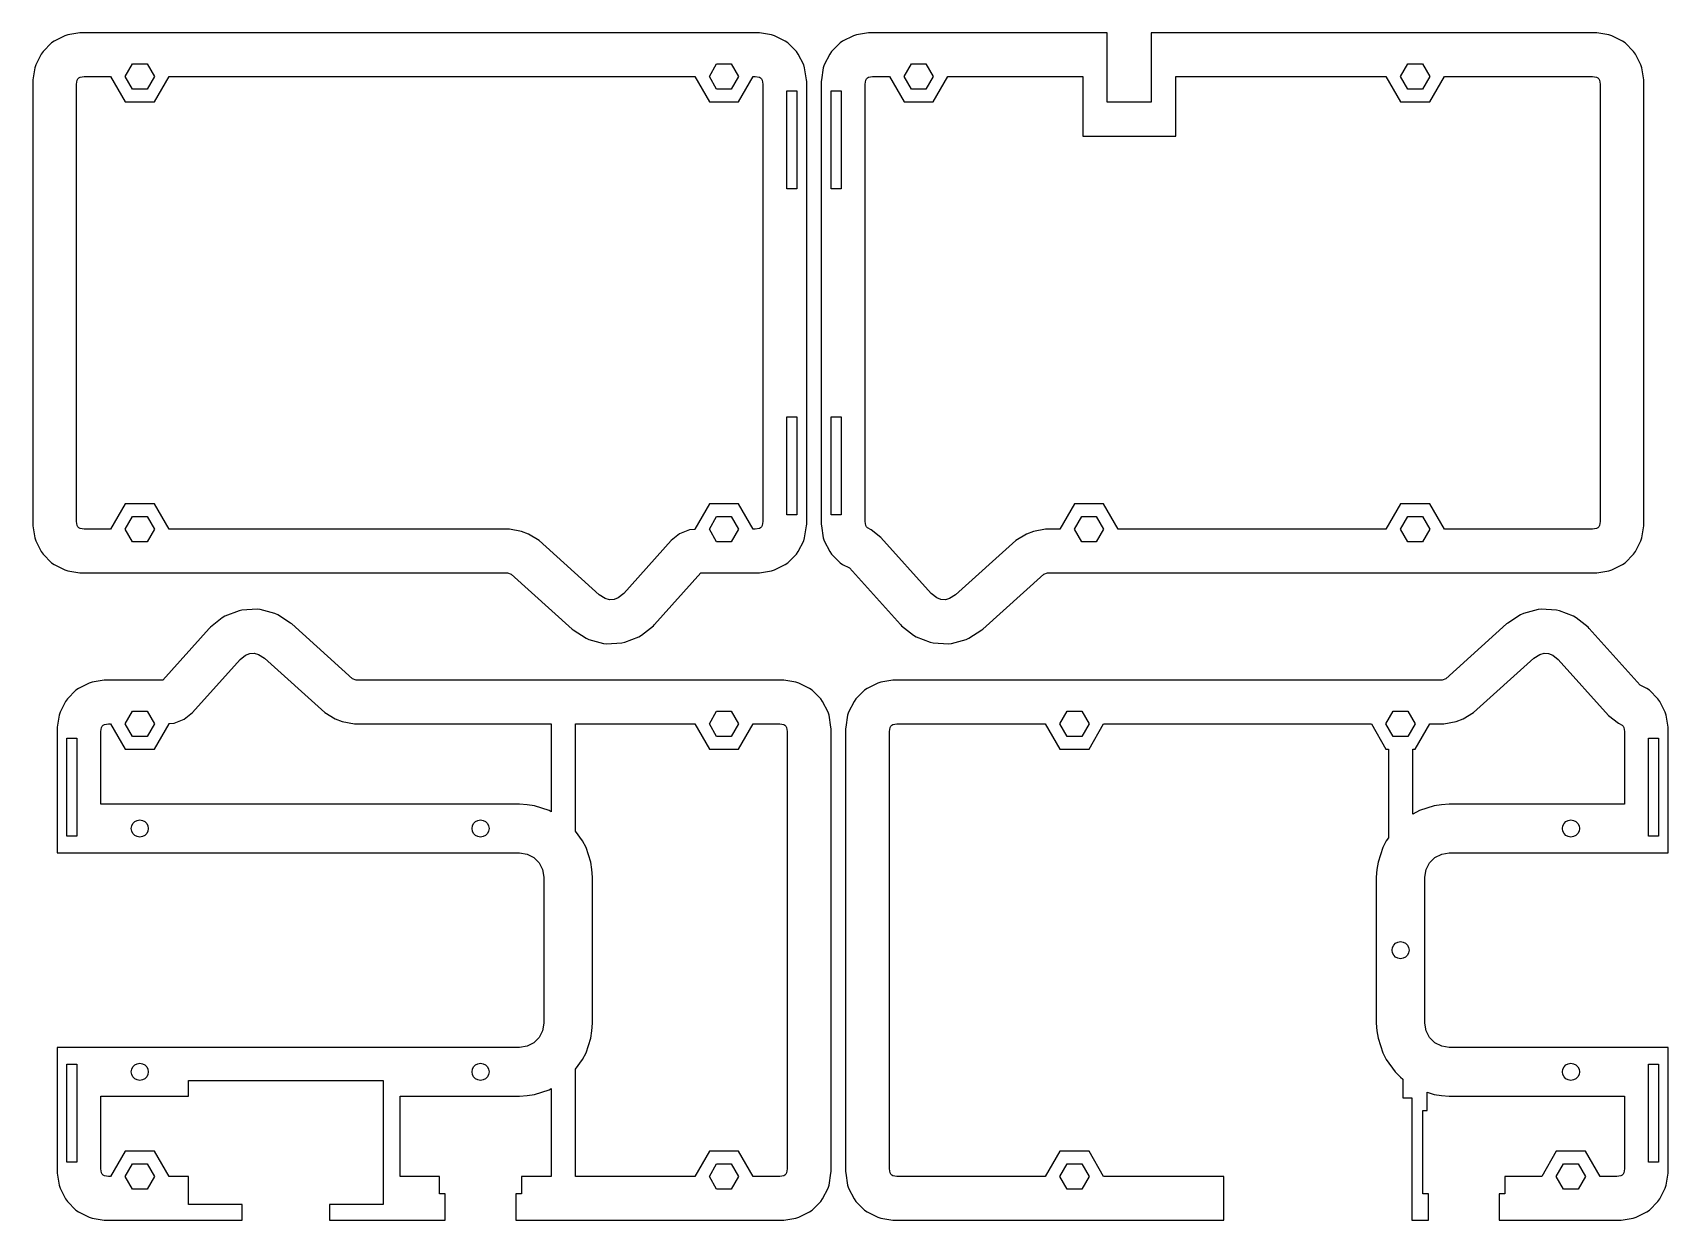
# Model space of a CAD drawing. Header units: metres. Extents: x -162 to 174, y -182 to 62.
import ezdxf

# ---------------------------------------------------------------- set-up
doc = ezdxf.new("R2010")
doc.units = ezdxf.units.M

msp = doc.modelspace()

# ---------------------------------------------------------------- linework, layer by layer
for p, q in [((-155.38, 61.3905), (-157.61, 60.2542)), ((-154.785, 61.5838), (-155.38, 61.3905)), ((-152.313, 61.9754), (-154.785, 61.5838)), ((-152, 62), (-152.313, 61.9754)), ((-13, 62), (-152, 62)), ((-12.6871, 61.9754), (-13, 62)), ((-10.215, 61.5838), (-12.6871, 61.9754)), ((-9.61987, 61.3905), (-10.215, 61.5838)), ((-7.38972, 60.2542), (-9.61987, 61.3905)), ((6.61987, 61.3905), (4.38972, 60.2542)), ((7.215, 61.5838), (6.61987, 61.3905)), ((9.68713, 61.9754), (7.215, 61.5838)), ((10, 62), (9.68713, 61.9754)), ((58.7, 62), (10, 62)), ((58.7, 47.75), (58.7, 62)), ((159, 62), (67.8, 62)), ((67.8, 62), (67.8, 47.75)), ((159.313, 61.9754), (159, 62)), ((161.785, 61.5838), (159.313, 61.9754)), ((162.38, 61.3905), (161.785, 61.5838)), ((164.61, 60.2542), (162.38, 61.3905)), ((-160.254, 57.6103), (-161.39, 55.3801)), ((-159.886, 58.1165), (-160.254, 57.6103)), ((-158.117, 59.8864), (-159.886, 58.1165)), ((-157.61, 60.2542), (-158.117, 59.8864)), ((-6.8835, 59.8864), (-7.38972, 60.2542)), ((-5.11365, 58.1165), (-6.8835, 59.8864)), ((-4.74585, 57.6103), (-5.11365, 58.1165)), ((-3.60953, 55.3801), (-4.74585, 57.6103)), ((1.74585, 57.6103), (0.60953, 55.3801)), ((2.11365, 58.1165), (1.74585, 57.6103)), ((3.8835, 59.8864), (2.11365, 58.1165)), ((4.38972, 60.2542), (3.8835, 59.8864)), ((165.117, 59.8864), (164.61, 60.2542)), ((166.886, 58.1165), (165.117, 59.8864)), ((167.254, 57.6103), (166.886, 58.1165)), ((168.39, 55.3801), (167.254, 57.6103)), ((-161.584, 54.785), (-161.975, 52.3129)), ((-161.39, 55.3801), (-161.584, 54.785)), ((-143, 53), (-141.5, 55.5981)), ((-141.5, 55.5981), (-138.5, 55.5981)), ((-138.5, 55.5981), (-137, 53)), ((-23, 53), (-21.5, 55.5981)), ((-21.5, 55.5981), (-18.5, 55.5981)), ((-18.5, 55.5981), (-17, 53)), ((-3.41617, 54.785), (-3.60953, 55.3801)), ((-3.02463, 52.3129), (-3.41617, 54.785)), ((0.41617, 54.785), (0.02463, 52.3129)), ((0.60953, 55.3801), (0.41617, 54.785)), ((17, 53), (18.5, 55.5981)), ((18.5, 55.5981), (21.5, 55.5981)), ((21.5, 55.5981), (23, 53)), ((119, 53), (120.5, 55.5981)), ((120.5, 55.5981), (123.5, 55.5981)), ((123.5, 55.5981), (125, 53)), ((168.584, 54.785), (168.39, 55.3801)), ((168.975, 52.3129), (168.584, 54.785)), ((-161.975, 52.3129), (-162, 52)), ((-162, 52), (-162, -39)), ((-153, 51.4491), (-152.868, 52.282)), ((-153, -38.4491), (-153, 51.4491)), ((-152.868, 52.282), (-152.738, 52.5365)), ((-152.738, 52.5365), (-152.536, 52.7384)), ((-152.536, 52.7384), (-152.282, 52.8681)), ((-152.282, 52.8681), (-151.449, 53)), ((-151.449, 53), (-146, 53)), ((-146, 53), (-143, 47.8038)), ((-141.5, 50.4019), (-143, 53)), ((-138.5, 50.4019), (-141.5, 50.4019)), ((-137, 53), (-138.5, 50.4019)), ((-137, 47.8038), (-134, 53)), ((-134, 53), (-26, 53)), ((-26, 53), (-23, 47.8038)), ((-21.5, 50.4019), (-23, 53)), ((-18.5, 50.4019), (-21.5, 50.4019)), ((-17, 53), (-18.5, 50.4019)), ((-17, 47.8038), (-14, 53)), ((-14, 53), (-13.5509, 53)), ((-13.5509, 53), (-12.718, 52.8681)), ((-12.718, 52.8681), (-12.4635, 52.7384)), ((-12.4635, 52.7384), (-12.2616, 52.5365)), ((-12.2616, 52.5365), (-12.1319, 52.282)), ((-12.1319, 52.282), (-12, 51.4491)), ((-12, 51.4491), (-12, -38.4491)), ((-3, 52), (-3.02463, 52.3129)), ((-3, -39), (-3, 52)), ((0.02463, 52.3129), (0, 52)), ((0, 52), (0, -39)), ((9, 51.4491), (9.13191, 52.282)), ((9, -38.4491), (9, 51.4491)), ((9.13191, 52.282), (9.26157, 52.5365)), ((9.26157, 52.5365), (9.46352, 52.7384)), ((9.46352, 52.7384), (9.71797, 52.8681)), ((9.71797, 52.8681), (10.5509, 53)), ((10.5509, 53), (14, 53)), ((14, 53), (17, 47.8038)), ((18.5, 50.4019), (17, 53)), ((21.5, 50.4019), (18.5, 50.4019)), ((23, 53), (21.5, 50.4019)), ((23, 47.8038), (26, 53)), ((26, 53), (53.7, 53)), ((53.7, 53), (53.7, 40.75)), ((72.8, 40.75), (72.8, 53)), ((72.8, 53), (116, 53)), ((116, 53), (119, 47.8038)), ((120.5, 50.4019), (119, 53)), ((123.5, 50.4019), (120.5, 50.4019)), ((125, 53), (123.5, 50.4019)), ((125, 47.8038), (128, 53)), ((128, 53), (158.449, 53)), ((158.449, 53), (159.282, 52.8681)), ((159.282, 52.8681), (159.536, 52.7384)), ((159.536, 52.7384), (159.738, 52.5365)), ((159.738, 52.5365), (159.868, 52.282)), ((159.868, 52.282), (160, 51.4491)), ((160, 51.4491), (160, -38.4491)), ((169, 52), (168.975, 52.3129)), ((169, -39), (169, 52)), ((-143, 47.8038), (-137, 47.8038)), ((-23, 47.8038), (-17, 47.8038)), ((-7.05, 29.95), (-7.05, 50.05)), ((-7.05, 50.05), (-5, 50.05)), ((-5, 50.05), (-5, 29.95)), ((2, 29.95), (2, 50.05)), ((2, 50.05), (4.05, 50.05)), ((4.05, 50.05), (4.05, 29.95)), ((17, 47.8038), (23, 47.8038)), ((67.8, 47.75), (58.7, 47.75)), ((119, 47.8038), (125, 47.8038)), ((53.7, 40.75), (72.8, 40.75)), ((-5, 29.95), (-7.05, 29.95)), ((4.05, 29.95), (2, 29.95)), ((-7.05, -37.05), (-7.05, -16.95)), ((-7.05, -16.95), (-5, -16.95)), ((-5, -16.95), (-5, -37.05)), ((2, -37.05), (2, -16.95)), ((2, -16.95), (4.05, -16.95)), ((4.05, -16.95), (4.05, -37.05)), ((-143, -34.8038), (-146, -40)), ((-137, -34.8038), (-143, -34.8038)), ((-134, -40), (-137, -34.8038)), ((-23, -34.8038), (-26, -40)), ((-17, -34.8038), (-23, -34.8038)), ((-14, -40), (-17, -34.8038)), ((52, -34.8038), (49, -40)), ((58, -34.8038), (52, -34.8038)), ((61, -40), (58, -34.8038)), ((119, -34.8038), (116, -40)), ((125, -34.8038), (119, -34.8038)), ((128, -40), (125, -34.8038)), ((-162, -39), (-161.975, -39.3129)), ((-161.975, -39.3129), (-161.584, -41.785)), ((-152.868, -39.282), (-153, -38.4491)), ((-152.738, -39.5365), (-152.868, -39.282)), ((-152.536, -39.7384), (-152.738, -39.5365)), ((-152.282, -39.8681), (-152.536, -39.7384)), ((-151.449, -40), (-152.282, -39.8681)), ((-146, -40), (-151.449, -40)), ((-143, -40), (-141.5, -37.4019)), ((-141.5, -42.5981), (-143, -40)), ((-141.5, -37.4019), (-138.5, -37.4019)), ((-138.5, -37.4019), (-137, -40)), ((-137, -40), (-138.5, -42.5981)), ((-64.083, -40), (-134, -40)), ((-61.5781, -40.4635), (-64.083, -40)), ((-27.0808, -40.1546), (-29.1246, -40.9418)), ((-25.978, -40.0381), (-27.0808, -40.1546)), ((-26, -40), (-25.978, -40.0381)), ((-23, -40), (-21.5, -37.4019)), ((-21.5, -42.5981), (-23, -40)), ((-21.5, -37.4019), (-18.5, -37.4019)), ((-18.5, -37.4019), (-17, -40)), ((-17, -40), (-18.5, -42.5981)), ((-13.5509, -40), (-14, -40)), ((-12.718, -39.8681), (-13.5509, -40)), ((-12.4635, -39.7384), (-12.718, -39.8681)), ((-12.2616, -39.5365), (-12.4635, -39.7384)), ((-12.1319, -39.282), (-12.2616, -39.5365)), ((-12, -38.4491), (-12.1319, -39.282)), ((-5, -37.05), (-7.05, -37.05)), ((-3.41617, -41.785), (-3.02463, -39.3129)), ((-3.02463, -39.3129), (-3, -39)), ((0, -39), (0.02463, -39.3129)), ((0.02463, -39.3129), (0.41617, -41.785)), ((4.05, -37.05), (2, -37.05)), ((9.13191, -39.282), (9, -38.4491)), ((9.26157, -39.5365), (9.13191, -39.282)), ((9.46352, -39.7384), (9.26157, -39.5365)), ((10.2226, -40.1252), (9.46352, -39.7384)), ((12.2521, -41.6844), (10.2226, -40.1252)), ((46.083, -40), (43.5781, -40.4635)), ((49, -40), (46.083, -40)), ((52, -40), (53.5, -37.4019)), ((53.5, -42.5981), (52, -40)), ((53.5, -37.4019), (56.5, -37.4019)), ((56.5, -37.4019), (58, -40)), ((58, -40), (56.5, -42.5981)), ((116, -40), (61, -40)), ((119, -40), (120.5, -37.4019)), ((120.5, -42.5981), (119, -40)), ((120.5, -37.4019), (123.5, -37.4019)), ((123.5, -37.4019), (125, -40)), ((125, -40), (123.5, -42.5981)), ((158.449, -40), (128, -40)), ((159.282, -39.8681), (158.449, -40)), ((159.536, -39.7384), (159.282, -39.8681)), ((159.738, -39.5365), (159.536, -39.7384)), ((159.868, -39.282), (159.738, -39.5365)), ((160, -38.4491), (159.868, -39.282)), ((168.584, -41.785), (168.975, -39.3129)), ((168.975, -39.3129), (169, -39)), ((-161.584, -41.785), (-161.39, -42.3801)), ((-161.39, -42.3801), (-160.254, -44.6103)), ((-138.5, -42.5981), (-141.5, -42.5981)), ((-60.1627, -41.0059), (-61.5781, -40.4635)), ((-57.9896, -42.335), (-60.1627, -41.0059)), ((-45.6045, -53.4608), (-57.9896, -42.335)), ((-30.825, -42.3221), (-40.5899, -53.1923)), ((-29.1246, -40.9418), (-30.825, -42.3221)), ((-18.5, -42.5981), (-21.5, -42.5981)), ((-4.74585, -44.6103), (-3.60953, -42.3801)), ((-3.60953, -42.3801), (-3.41617, -41.785)), ((0.41617, -41.785), (0.60953, -42.3801)), ((0.60953, -42.3801), (1.74585, -44.6103)), ((22.5899, -53.1923), (12.2521, -41.6844)), ((39.9896, -42.335), (27.6045, -53.4608)), ((42.1627, -41.0059), (39.9896, -42.335)), ((43.5781, -40.4635), (42.1627, -41.0059)), ((56.5, -42.5981), (53.5, -42.5981)), ((123.5, -42.5981), (120.5, -42.5981)), ((167.254, -44.6103), (168.39, -42.3801)), ((168.39, -42.3801), (168.584, -41.785)), ((-160.254, -44.6103), (-159.886, -45.1165)), ((-159.886, -45.1165), (-158.117, -46.8864)), ((-158.117, -46.8864), (-157.61, -47.2542)), ((-7.38972, -47.2542), (-6.8835, -46.8864)), ((-6.8835, -46.8864), (-5.11365, -45.1165)), ((-5.11365, -45.1165), (-4.74585, -44.6103)), ((1.74585, -44.6103), (2.11365, -45.1165)), ((2.11365, -45.1165), (3.8835, -46.8864)), ((3.8835, -46.8864), (4.38974, -47.2542)), ((164.61, -47.2542), (165.117, -46.8864)), ((165.117, -46.8864), (166.886, -45.1165)), ((166.886, -45.1165), (167.254, -44.6103)), ((-157.61, -47.2542), (-155.38, -48.3905)), ((-155.38, -48.3905), (-154.785, -48.5838)), ((-154.785, -48.5838), (-152.313, -48.9754)), ((-152.313, -48.9754), (-152, -49)), ((-152, -49), (-64.453, -49)), ((-64.453, -49), (-63.7288, -49.2775)), ((-63.7288, -49.2775), (-51.2091, -60.5242)), ((-34.2628, -59.6166), (-24.7258, -49)), ((-24.7258, -49), (-13, -49)), ((-13, -49), (-12.6871, -48.9754)), ((-12.6871, -48.9754), (-10.215, -48.5838)), ((-10.215, -48.5838), (-9.61987, -48.3905)), ((-9.61987, -48.3905), (-7.38972, -47.2542)), ((4.38974, -47.2542), (5.8054, -47.9755)), ((5.8054, -47.9755), (16.2628, -59.6166)), ((33.2091, -60.5242), (45.7288, -49.2775)), ((45.7288, -49.2775), (46.453, -49)), ((46.453, -49), (159, -49)), ((159, -49), (159.313, -48.9754)), ((159.313, -48.9754), (161.785, -48.5838)), ((161.785, -48.5838), (162.38, -48.3905)), ((162.38, -48.3905), (164.61, -47.2542)), ((-44.3714, -54.2596), (-45.6045, -53.4608)), ((-40.5899, -53.1923), (-41.7305, -54.1181)), ((23.7305, -54.1181), (22.5899, -53.1923)), ((27.6045, -53.4608), (26.3714, -54.2596)), ((-119.619, -56.7573), (-122.539, -57.8819)), ((-119.008, -56.6265), (-119.619, -56.7573)), ((-115.883, -56.4592), (-119.008, -56.6265)), ((-115.261, -56.5239), (-115.883, -56.4592)), ((-112.238, -57.3302), (-115.261, -56.5239)), ((-43.491, -54.4944), (-44.3714, -54.2596)), ((-42.581, -54.4456), (-43.491, -54.4944)), ((-41.7305, -54.1181), (-42.581, -54.4456)), ((24.581, -54.4456), (23.7305, -54.1181)), ((25.491, -54.4944), (24.581, -54.4456)), ((26.3714, -54.2596), (25.491, -54.4944)), ((147.261, -56.5239), (144.238, -57.3302)), ((147.883, -56.4592), (147.261, -56.5239)), ((151.008, -56.6265), (147.883, -56.4592)), ((151.619, -56.7573), (151.008, -56.6265)), ((154.539, -57.8819), (151.619, -56.7573)), ((-125.737, -60.3834), (-135.274, -71)), ((-125.51, -60.1671), (-125.737, -60.3834)), ((-123.081, -58.1954), (-125.51, -60.1671)), ((-122.539, -57.8819), (-123.081, -58.1954)), ((-111.666, -57.584), (-112.238, -57.3302)), ((-109.04, -59.285), (-111.666, -57.584)), ((-108.791, -59.4758), (-109.04, -59.285)), ((-96.2712, -70.7225), (-108.791, -59.4758)), ((-36.9194, -61.8046), (-34.4902, -59.8329)), ((-34.4902, -59.8329), (-34.2628, -59.6166)), ((16.2628, -59.6166), (16.4902, -59.8329)), ((16.4902, -59.8329), (18.9194, -61.8046)), ((140.791, -59.4758), (128.271, -70.7225)), ((141.04, -59.285), (140.791, -59.4758)), ((143.666, -57.584), (141.04, -59.285)), ((144.238, -57.3302), (143.666, -57.584)), ((155.081, -58.1954), (154.539, -57.8819)), ((157.51, -60.1671), (155.081, -58.1954)), ((157.737, -60.3834), (157.51, -60.1671)), ((168.195, -72.0245), (157.737, -60.3834)), ((-51.2091, -60.5242), (-50.9599, -60.715)), ((-50.9599, -60.715), (-48.334, -62.416)), ((-48.334, -62.416), (-47.7621, -62.6698)), ((-47.7621, -62.6698), (-44.7391, -63.4761)), ((-44.7391, -63.4761), (-44.1167, -63.5408)), ((-44.1167, -63.5408), (-40.9925, -63.3735)), ((-40.9925, -63.3735), (-40.3806, -63.2427)), ((-40.3806, -63.2427), (-37.461, -62.1181)), ((-37.461, -62.1181), (-36.9194, -61.8046)), ((18.9194, -61.8046), (19.461, -62.1181)), ((19.461, -62.1181), (22.3806, -63.2427)), ((22.3806, -63.2427), (22.9925, -63.3735)), ((22.9925, -63.3735), (26.1167, -63.5408)), ((26.1167, -63.5408), (26.7391, -63.4761)), ((26.7391, -63.4761), (29.7621, -62.6698)), ((29.7621, -62.6698), (30.334, -62.416)), ((30.334, -62.416), (32.9599, -60.715)), ((32.9599, -60.715), (33.2091, -60.5242)), ((-129.175, -77.6779), (-119.41, -66.8077)), ((-119.41, -66.8077), (-118.27, -65.8819)), ((-118.27, -65.8819), (-117.419, -65.5544)), ((-117.419, -65.5544), (-116.509, -65.5056)), ((-116.509, -65.5056), (-115.629, -65.7404)), ((-115.629, -65.7404), (-114.395, -66.5392)), ((-114.395, -66.5392), (-102.01, -77.665)), ((134.01, -77.665), (146.395, -66.5392)), ((146.395, -66.5392), (147.629, -65.7404)), ((147.629, -65.7404), (148.509, -65.5056)), ((148.509, -65.5056), (149.419, -65.5544)), ((149.419, -65.5544), (150.27, -65.8819)), ((150.27, -65.8819), (151.41, -66.8077)), ((151.41, -66.8077), (161.748, -78.3156)), ((-153.117, -73.1136), (-154.886, -74.8835)), ((-152.61, -72.7458), (-153.117, -73.1136)), ((-150.38, -71.6095), (-152.61, -72.7458)), ((-149.785, -71.4162), (-150.38, -71.6095)), ((-147.313, -71.0246), (-149.785, -71.4162)), ((-147, -71), (-147.313, -71.0246)), ((-135.274, -71), (-147, -71)), ((-95.547, -71), (-96.2712, -70.7225)), ((-8, -71), (-95.547, -71)), ((-7.68713, -71.0246), (-8, -71)), ((-5.215, -71.4162), (-7.68713, -71.0246)), ((-4.61987, -71.6095), (-5.215, -71.4162)), ((-2.38972, -72.7458), (-4.61987, -71.6095)), ((-1.8835, -73.1136), (-2.38972, -72.7458)), ((-0.11365, -74.8835), (-1.8835, -73.1136)), ((8.8835, -73.1136), (7.11365, -74.8835)), ((9.38972, -72.7458), (8.8835, -73.1136)), ((11.6199, -71.6095), (9.38972, -72.7458)), ((12.215, -71.4162), (11.6199, -71.6095)), ((14.6871, -71.0246), (12.215, -71.4162)), ((15, -71), (14.6871, -71.0246)), ((127.547, -71), (15, -71)), ((128.271, -70.7225), (127.547, -71)), ((169.61, -72.7458), (168.195, -72.0245)), ((170.117, -73.1136), (169.61, -72.7458)), ((171.886, -74.8835), (170.117, -73.1136)), ((-155.254, -75.3897), (-156.39, -77.6199)), ((-154.886, -74.8835), (-155.254, -75.3897)), ((0.25415, -75.3897), (-0.11365, -74.8835)), ((1.39047, -77.6199), (0.25415, -75.3897)), ((6.74585, -75.3897), (5.60953, -77.6199)), ((7.11365, -74.8835), (6.74585, -75.3897)), ((172.254, -75.3897), (171.886, -74.8835)), ((173.39, -77.6199), (172.254, -75.3897)), ((-156.584, -78.215), (-156.975, -80.6871)), ((-156.39, -77.6199), (-156.584, -78.215)), ((-147.868, -80.718), (-147.738, -80.4635)), ((-147.738, -80.4635), (-147.536, -80.2616)), ((-147.536, -80.2616), (-147.282, -80.1319)), ((-147.282, -80.1319), (-146.449, -80)), ((-146.449, -80), (-146, -80)), ((-146, -80), (-143, -85.1962)), ((-143, -80), (-141.5, -77.4019)), ((-141.5, -82.5981), (-143, -80)), ((-141.5, -77.4019), (-138.5, -77.4019)), ((-138.5, -77.4019), (-137, -80)), ((-137, -80), (-138.5, -82.5981)), ((-137, -85.1962), (-134, -80)), ((-134.022, -79.9619), (-132.919, -79.8454)), ((-134, -80), (-134.022, -79.9619)), ((-132.919, -79.8454), (-130.875, -79.0582)), ((-130.875, -79.0582), (-129.175, -77.6779)), ((-102.01, -77.665), (-99.8373, -78.9941)), ((-99.8373, -78.9941), (-98.4219, -79.5365)), ((-98.4219, -79.5365), (-95.917, -80)), ((-95.917, -80), (-55.5, -80)), ((-55.5, -80), (-55.5, -98.0461)), ((-50.5, -102.018), (-50.5, -80)), ((-50.5, -80), (-26, -80)), ((-26, -80), (-23, -85.1962)), ((-23, -80), (-21.5, -77.4019)), ((-21.5, -82.5981), (-23, -80)), ((-21.5, -77.4019), (-18.5, -77.4019)), ((-18.5, -77.4019), (-17, -80)), ((-17, -80), (-18.5, -82.5981)), ((-17, -85.1962), (-14, -80)), ((-14, -80), (-8.55087, -80)), ((-8.55087, -80), (-7.71797, -80.1319)), ((-7.71797, -80.1319), (-7.46352, -80.2616)), ((-7.46352, -80.2616), (-7.26157, -80.4635)), ((-7.26157, -80.4635), (-7.13191, -80.718)), ((1.58383, -78.215), (1.39047, -77.6199)), ((1.97537, -80.6871), (1.58383, -78.215)), ((5.41617, -78.215), (5.02463, -80.6871)), ((5.60953, -77.6199), (5.41617, -78.215)), ((14.1319, -80.718), (14.2616, -80.4635)), ((14.2616, -80.4635), (14.4635, -80.2616)), ((14.4635, -80.2616), (14.718, -80.1319)), ((14.718, -80.1319), (15.5509, -80)), ((15.5509, -80), (46, -80)), ((46, -80), (49, -85.1962)), ((49, -80), (50.5, -77.4019)), ((50.5, -82.5981), (49, -80)), ((50.5, -77.4019), (53.5, -77.4019)), ((53.5, -77.4019), (55, -80)), ((55, -80), (53.5, -82.5981)), ((55, -85.1962), (58, -80)), ((58, -80), (113, -80)), ((113, -80), (116, -85.1962)), ((116, -80), (117.5, -77.4019)), ((117.5, -82.5981), (116, -80)), ((117.5, -77.4019), (120.5, -77.4019)), ((120.5, -77.4019), (122, -80)), ((122, -80), (120.5, -82.5981)), ((122, -85.1962), (125, -80)), ((125, -80), (127.917, -80)), ((127.917, -80), (130.422, -79.5365)), ((130.422, -79.5365), (131.837, -78.9941)), ((131.837, -78.9941), (134.01, -77.665)), ((161.748, -78.3156), (163.777, -79.8748)), ((163.777, -79.8748), (164.536, -80.2616)), ((164.536, -80.2616), (164.738, -80.4635)), ((164.738, -80.4635), (164.868, -80.718)), ((173.584, -78.215), (173.39, -77.6199)), ((173.975, -80.6871), (173.584, -78.215)), ((-156.975, -80.6871), (-157, -81)), ((-157, -81), (-157, -106.5)), ((-155, -103.05), (-155, -82.95)), ((-155, -82.95), (-152.95, -82.95)), ((-152.95, -82.95), (-152.95, -103.05)), ((-148, -81.5509), (-147.868, -80.718)), ((-148, -96.5), (-148, -81.5509)), ((-138.5, -82.5981), (-141.5, -82.5981)), ((-18.5, -82.5981), (-21.5, -82.5981)), ((-7.13191, -80.718), (-7, -81.5509)), ((-7, -81.5509), (-7, -171.449)), ((2, -81), (1.97537, -80.6871)), ((2, -172), (2, -81)), ((5.02463, -80.6871), (5, -81)), ((5, -81), (5, -172)), ((14, -81.5509), (14.1319, -80.718)), ((14, -171.449), (14, -81.5509)), ((53.5, -82.5981), (50.5, -82.5981)), ((120.5, -82.5981), (117.5, -82.5981)), ((164.868, -80.718), (165, -81.5509)), ((165, -81.5509), (165, -96.5)), ((169.95, -103.05), (169.95, -82.95)), ((169.95, -82.95), (172, -82.95)), ((172, -82.95), (172, -103.05)), ((174, -81), (173.975, -80.6871)), ((174, -106.5), (174, -81)), ((-143, -85.1962), (-137, -85.1962)), ((-23, -85.1962), (-17, -85.1962)), ((49, -85.1962), (55, -85.1962)), ((116, -85.1962), (116.5, -85.1962)), ((116.5, -85.1962), (116.5, -103.395)), ((121.5, -85.1962), (122, -85.1962)), ((121.5, -98.5602), (121.5, -85.1962)), ((-62, -96.5), (-148, -96.5)), ((-60.4356, -96.6231), (-62, -96.5)), ((-58.8905, -96.8678), (-60.4356, -96.6231)), ((-55.915, -97.8347), (-58.8905, -96.8678)), ((125.891, -96.8678), (122.915, -97.8347)), ((127.436, -96.6231), (125.891, -96.8678)), ((129, -96.5), (127.436, -96.6231)), ((165, -96.5), (129, -96.5)), ((-141.664, -100.959), (-141.416, -100.471)), ((-141.416, -100.471), (-141.029, -100.084)), ((-141.029, -100.084), (-140.541, -99.8357)), ((-140.541, -99.8357), (-140, -99.75)), ((-140, -99.75), (-139.459, -99.8357)), ((-139.459, -99.8357), (-138.971, -100.084)), ((-138.971, -100.084), (-138.584, -100.471)), ((-138.584, -100.471), (-138.336, -100.959)), ((-71.6643, -100.959), (-71.4158, -100.471)), ((-71.4158, -100.471), (-71.0286, -100.084)), ((-71.0286, -100.084), (-70.5408, -99.8357)), ((-70.5408, -99.8357), (-70, -99.75)), ((-70, -99.75), (-69.4592, -99.8357)), ((-69.4592, -99.8357), (-68.9714, -100.084)), ((-68.9714, -100.084), (-68.5842, -100.471)), ((-68.5842, -100.471), (-68.3356, -100.959)), ((-55.5, -98.0461), (-55.915, -97.8347)), ((121.521, -98.5448), (121.5, -98.5602)), ((122.915, -97.8347), (121.521, -98.5448)), ((152.336, -100.959), (152.584, -100.471)), ((152.584, -100.471), (152.971, -100.084)), ((152.971, -100.084), (153.459, -99.8357)), ((153.459, -99.8357), (154, -99.75)), ((154, -99.75), (154.541, -99.8357)), ((154.541, -99.8357), (155.029, -100.084)), ((155.029, -100.084), (155.416, -100.471)), ((155.416, -100.471), (155.664, -100.959)), ((-152.95, -103.05), (-155, -103.05)), ((-141.75, -101.5), (-141.664, -100.959)), ((-141.664, -102.041), (-141.75, -101.5)), ((-141.416, -102.529), (-141.664, -102.041)), ((-141.029, -102.916), (-141.416, -102.529)), ((-140.541, -103.164), (-141.029, -102.916)), ((-140, -103.25), (-140.541, -103.164)), ((-139.459, -103.164), (-140, -103.25)), ((-138.971, -102.916), (-139.459, -103.164)), ((-138.584, -102.529), (-138.971, -102.916)), ((-138.336, -102.041), (-138.584, -102.529)), ((-138.336, -100.959), (-138.25, -101.5)), ((-138.25, -101.5), (-138.336, -102.041)), ((-71.75, -101.5), (-71.6643, -100.959)), ((-71.6643, -102.041), (-71.75, -101.5)), ((-71.4158, -102.529), (-71.6643, -102.041)), ((-71.0286, -102.916), (-71.4158, -102.529)), ((-70.5408, -103.164), (-71.0286, -102.916)), ((-70, -103.25), (-70.5408, -103.164)), ((-69.4592, -103.164), (-70, -103.25)), ((-68.9714, -102.916), (-69.4592, -103.164)), ((-68.5842, -102.529), (-68.9714, -102.916)), ((-68.3356, -102.041), (-68.5842, -102.529)), ((-68.3356, -100.959), (-68.25, -101.5)), ((-68.25, -101.5), (-68.3356, -102.041)), ((-49.0448, -104.021), (-50.5, -102.018)), ((-48.3347, -105.415), (-49.0448, -104.021)), ((116.045, -104.021), (115.335, -105.415)), ((116.5, -103.395), (116.045, -104.021)), ((152.25, -101.5), (152.336, -100.959)), ((152.336, -102.041), (152.25, -101.5)), ((152.584, -102.529), (152.336, -102.041)), ((152.971, -102.916), (152.584, -102.529)), ((153.459, -103.164), (152.971, -102.916)), ((154, -103.25), (153.459, -103.164)), ((154.541, -103.164), (154, -103.25)), ((155.029, -102.916), (154.541, -103.164)), ((155.416, -102.529), (155.029, -102.916)), ((155.664, -102.041), (155.416, -102.529)), ((155.664, -100.959), (155.75, -101.5)), ((155.75, -101.5), (155.664, -102.041)), ((172, -103.05), (169.95, -103.05)), ((-157, -106.5), (-62, -106.5)), ((-62, -106.5), (-60.4549, -106.745)), ((-60.4549, -106.745), (-59.0611, -107.455)), ((-59.0611, -107.455), (-57.9549, -108.561)), ((-47.3678, -108.391), (-48.3347, -105.415)), ((115.335, -105.415), (114.368, -108.391)), ((124.955, -108.561), (126.061, -107.455)), ((126.061, -107.455), (127.455, -106.745)), ((127.455, -106.745), (129, -106.5)), ((129, -106.5), (174, -106.5)), ((-57.9549, -108.561), (-57.2447, -109.955)), ((-57.2447, -109.955), (-57, -111.5)), ((-47.1231, -109.936), (-47.3678, -108.391)), ((-47, -111.5), (-47.1231, -109.936)), ((114.123, -109.936), (114, -111.5)), ((114.368, -108.391), (114.123, -109.936)), ((124, -111.5), (124.245, -109.955)), ((124.245, -109.955), (124.955, -108.561)), ((-57, -111.5), (-57, -141.5)), ((-47, -141.5), (-47, -111.5)), ((114, -111.5), (114, -141.5)), ((124, -141.5), (124, -111.5)), ((117.25, -126.5), (117.336, -125.959)), ((117.336, -127.041), (117.25, -126.5)), ((117.336, -125.959), (117.584, -125.471)), ((117.584, -127.529), (117.336, -127.041)), ((117.584, -125.471), (117.971, -125.084)), ((117.971, -127.916), (117.584, -127.529)), ((117.971, -125.084), (118.459, -124.836)), ((118.459, -124.836), (119, -124.75)), ((119, -124.75), (119.541, -124.836)), ((119.541, -124.836), (120.029, -125.084)), ((120.029, -125.084), (120.416, -125.471)), ((120.416, -127.529), (120.029, -127.916)), ((120.416, -125.471), (120.664, -125.959)), ((120.664, -127.041), (120.416, -127.529)), ((120.664, -125.959), (120.75, -126.5)), ((120.75, -126.5), (120.664, -127.041)), ((118.459, -128.164), (117.971, -127.916)), ((119, -128.25), (118.459, -128.164)), ((119.541, -128.164), (119, -128.25)), ((120.029, -127.916), (119.541, -128.164)), ((-57.9549, -144.439), (-59.0611, -145.545)), ((-57.2447, -143.045), (-57.9549, -144.439)), ((-57, -141.5), (-57.2447, -143.045)), ((-47.3678, -144.609), (-47.1231, -143.064)), ((-47.1231, -143.064), (-47, -141.5)), ((114, -141.5), (114.123, -143.064)), ((114.123, -143.064), (114.368, -144.609)), ((124.245, -143.045), (124, -141.5)), ((124.955, -144.439), (124.245, -143.045)), ((126.061, -145.545), (124.955, -144.439)), ((-62, -146.5), (-157, -146.5)), ((-157, -146.5), (-157, -172)), ((-60.4549, -146.255), (-62, -146.5)), ((-59.0611, -145.545), (-60.4549, -146.255)), ((-49.0448, -148.979), (-48.3347, -147.585)), ((-48.3347, -147.585), (-47.3678, -144.609)), ((114.368, -144.609), (115.335, -147.585)), ((115.335, -147.585), (116.045, -148.979)), ((127.455, -146.255), (126.061, -145.545)), ((129, -146.5), (127.455, -146.255)), ((174, -146.5), (129, -146.5)), ((174, -172), (174, -146.5)), ((-155, -170.05), (-155, -149.95)), ((-155, -149.95), (-152.95, -149.95)), ((-152.95, -149.95), (-152.95, -170.05)), ((-141.75, -151.5), (-141.664, -150.959)), ((-141.664, -150.959), (-141.416, -150.471)), ((-141.416, -150.471), (-141.029, -150.084)), ((-141.029, -150.084), (-140.541, -149.836)), ((-140.541, -149.836), (-140, -149.75)), ((-140, -149.75), (-139.459, -149.836)), ((-139.459, -149.836), (-138.971, -150.084)), ((-138.971, -150.084), (-138.584, -150.471)), ((-138.584, -150.471), (-138.336, -150.959)), ((-138.336, -150.959), (-138.25, -151.5)), ((-71.75, -151.5), (-71.6643, -150.959)), ((-71.6643, -150.959), (-71.4158, -150.471)), ((-71.4158, -150.471), (-71.0286, -150.084)), ((-71.0286, -150.084), (-70.5408, -149.836)), ((-70.5408, -149.836), (-70, -149.75)), ((-70, -149.75), (-69.4592, -149.836)), ((-69.4592, -149.836), (-68.9714, -150.084)), ((-68.9714, -150.084), (-68.5842, -150.471)), ((-68.5842, -150.471), (-68.3356, -150.959)), ((-68.3356, -150.959), (-68.25, -151.5)), ((-50.5, -150.982), (-49.0448, -148.979)), ((-50.5, -173), (-50.5, -150.982)), ((116.045, -148.979), (117.884, -151.51)), ((152.25, -151.5), (152.336, -150.959)), ((152.336, -150.959), (152.584, -150.471)), ((152.584, -150.471), (152.971, -150.084)), ((152.971, -150.084), (153.459, -149.836)), ((153.459, -149.836), (154, -149.75)), ((154, -149.75), (154.541, -149.836)), ((154.541, -149.836), (155.029, -150.084)), ((155.029, -150.084), (155.416, -150.471)), ((155.416, -150.471), (155.664, -150.959)), ((155.664, -150.959), (155.75, -151.5)), ((169.95, -170.05), (169.95, -149.95)), ((169.95, -149.95), (172, -149.95)), ((172, -149.95), (172, -170.05)), ((-141.664, -152.041), (-141.75, -151.5)), ((-141.416, -152.529), (-141.664, -152.041)), ((-141.029, -152.916), (-141.416, -152.529)), ((-140.541, -153.164), (-141.029, -152.916)), ((-140, -153.25), (-140.541, -153.164)), ((-139.459, -153.164), (-140, -153.25)), ((-138.971, -152.916), (-139.459, -153.164)), ((-138.584, -152.529), (-138.971, -152.916)), ((-138.336, -152.041), (-138.584, -152.529)), ((-138.25, -151.5), (-138.336, -152.041)), ((-130, -156.5), (-130, -153.25)), ((-130, -153.25), (-90, -153.25)), ((-90, -153.25), (-90, -178.75)), ((-71.6643, -152.041), (-71.75, -151.5)), ((-71.4158, -152.529), (-71.6643, -152.041)), ((-71.0286, -152.916), (-71.4158, -152.529)), ((-70.5408, -153.164), (-71.0286, -152.916)), ((-70, -153.25), (-70.5408, -153.164)), ((-69.4592, -153.164), (-70, -153.25)), ((-68.9714, -152.916), (-69.4592, -153.164)), ((-68.5842, -152.529), (-68.9714, -152.916)), ((-68.3356, -152.041), (-68.5842, -152.529)), ((-68.25, -151.5), (-68.3356, -152.041)), ((117.884, -151.51), (118.99, -152.616)), ((118.99, -152.616), (119.5, -152.987)), ((119.5, -152.987), (119.5, -156.85)), ((152.336, -152.041), (152.25, -151.5)), ((152.584, -152.529), (152.336, -152.041)), ((152.971, -152.916), (152.584, -152.529)), ((153.459, -153.164), (152.971, -152.916)), ((154, -153.25), (153.459, -153.164)), ((154.541, -153.164), (154, -153.25)), ((155.029, -152.916), (154.541, -153.164)), ((155.416, -152.529), (155.029, -152.916)), ((155.664, -152.041), (155.416, -152.529)), ((155.75, -151.5), (155.664, -152.041)), ((-148, -171.449), (-148, -156.5)), ((-148, -156.5), (-130, -156.5)), ((-86.5, -173), (-86.5, -156.5)), ((-86.5, -156.5), (-62, -156.5)), ((-62, -156.5), (-60.4356, -156.377)), ((-60.4356, -156.377), (-58.8905, -156.132)), ((-58.8905, -156.132), (-55.915, -155.165)), ((-55.915, -155.165), (-55.5, -154.954)), ((-55.5, -154.954), (-55.5, -173)), ((119.5, -156.85), (121.3, -156.85)), ((121.3, -156.85), (121.3, -182)), ((124.5, -159.445), (124.5, -155.68)), ((124.5, -155.68), (125.891, -156.132)), ((125.891, -156.132), (127.436, -156.377)), ((127.436, -156.377), (129, -156.5)), ((129, -156.5), (165, -156.5)), ((165, -156.5), (165, -171.449)), ((123.595, -176.555), (123.595, -159.445)), ((123.595, -159.445), (124.5, -159.445)), ((-143, -167.804), (-146, -173)), ((-137, -167.804), (-143, -167.804)), ((-134, -173), (-137, -167.804)), ((-23, -167.804), (-26, -173)), ((-17, -167.804), (-23, -167.804)), ((-14, -173), (-17, -167.804)), ((49, -167.804), (46, -173)), ((55, -167.804), (49, -167.804)), ((58, -173), (55, -167.804)), ((151, -167.804), (148, -173)), ((157, -167.804), (151, -167.804)), ((160, -173), (157, -167.804)), ((-152.95, -170.05), (-155, -170.05)), ((-143, -173), (-141.5, -170.402)), ((-141.5, -170.402), (-138.5, -170.402)), ((-138.5, -170.402), (-137, -173)), ((-23, -173), (-21.5, -170.402)), ((-21.5, -170.402), (-18.5, -170.402)), ((-18.5, -170.402), (-17, -173)), ((49, -173), (50.5, -170.402)), ((50.5, -170.402), (53.5, -170.402)), ((53.5, -170.402), (55, -173)), ((151, -173), (152.5, -170.402)), ((152.5, -170.402), (155.5, -170.402)), ((155.5, -170.402), (157, -173)), ((172, -170.05), (169.95, -170.05)), ((-157, -172), (-156.975, -172.313)), ((-156.975, -172.313), (-156.584, -174.785)), ((-147.868, -172.282), (-148, -171.449)), ((-147.738, -172.536), (-147.868, -172.282)), ((-147.536, -172.738), (-147.738, -172.536)), ((-147.282, -172.868), (-147.536, -172.738)), ((-146.449, -173), (-147.282, -172.868)), ((-146, -173), (-146.449, -173)), ((-141.5, -175.598), (-143, -173)), ((-137, -173), (-138.5, -175.598)), ((-130, -173), (-134, -173)), ((-130, -178.75), (-130, -173)), ((-78.405, -173), (-86.5, -173)), ((-78.405, -176.555), (-78.405, -173)), ((-55.5, -173), (-61.595, -173)), ((-61.595, -173), (-61.595, -176.555)), ((-26, -173), (-50.5, -173)), ((-21.5, -175.598), (-23, -173)), ((-17, -173), (-18.5, -175.598)), ((-8.55087, -173), (-14, -173)), ((-7.71797, -172.868), (-8.55087, -173)), ((-7.46352, -172.738), (-7.71797, -172.868)), ((-7.26157, -172.536), (-7.46352, -172.738)), ((-7.13191, -172.282), (-7.26157, -172.536)), ((-7, -171.449), (-7.13191, -172.282)), ((1.58383, -174.785), (1.97537, -172.313)), ((1.97537, -172.313), (2, -172)), ((5, -172), (5.02463, -172.313)), ((5.02463, -172.313), (5.41617, -174.785)), ((14.1319, -172.282), (14, -171.449)), ((14.2616, -172.536), (14.1319, -172.282)), ((14.4635, -172.738), (14.2616, -172.536)), ((14.718, -172.868), (14.4635, -172.738)), ((15.5509, -173), (14.718, -172.868)), ((46, -173), (15.5509, -173)), ((50.5, -175.598), (49, -173)), ((55, -173), (53.5, -175.598)), ((82.7, -173), (58, -173)), ((82.7, -182), (82.7, -173)), ((148, -173), (140.405, -173)), ((140.405, -173), (140.405, -176.555)), ((152.5, -175.598), (151, -173)), ((157, -173), (155.5, -175.598)), ((163.449, -173), (160, -173)), ((164.282, -172.868), (163.449, -173)), ((164.536, -172.738), (164.282, -172.868)), ((164.738, -172.536), (164.536, -172.738)), ((164.868, -172.282), (164.738, -172.536)), ((165, -171.449), (164.868, -172.282)), ((173.584, -174.785), (173.975, -172.313)), ((173.975, -172.313), (174, -172)), ((-156.584, -174.785), (-156.39, -175.38)), ((-156.39, -175.38), (-155.254, -177.61)), ((-155.254, -177.61), (-154.886, -178.117)), ((-138.5, -175.598), (-141.5, -175.598)), ((-77.25, -176.555), (-78.405, -176.555)), ((-77.25, -182), (-77.25, -176.555)), ((-61.595, -176.555), (-62.75, -176.555)), ((-62.75, -176.555), (-62.75, -182)), ((-18.5, -175.598), (-21.5, -175.598)), ((-0.11365, -178.117), (0.25415, -177.61)), ((0.25415, -177.61), (1.39047, -175.38)), ((1.39047, -175.38), (1.58383, -174.785)), ((5.41617, -174.785), (5.60953, -175.38)), ((5.60953, -175.38), (6.74585, -177.61)), ((6.74585, -177.61), (7.11365, -178.117)), ((53.5, -175.598), (50.5, -175.598)), ((124.75, -176.555), (123.595, -176.555)), ((124.75, -182), (124.75, -176.555)), ((140.405, -176.555), (139.25, -176.555)), ((139.25, -176.555), (139.25, -182)), ((155.5, -175.598), (152.5, -175.598)), ((171.886, -178.117), (172.254, -177.61)), ((172.254, -177.61), (173.39, -175.38)), ((173.39, -175.38), (173.584, -174.785)), ((-154.886, -178.117), (-153.117, -179.886)), ((-153.117, -179.886), (-152.61, -180.254)), ((-152.61, -180.254), (-150.38, -181.39)), ((-150.38, -181.39), (-149.785, -181.584)), ((-119, -178.75), (-130, -178.75)), ((-119, -182), (-119, -178.75)), ((-90, -178.75), (-101, -178.75)), ((-101, -178.75), (-101, -182)), ((-5.215, -181.584), (-4.61987, -181.39)), ((-4.61987, -181.39), (-2.38972, -180.254)), ((-2.38972, -180.254), (-1.8835, -179.886)), ((-1.8835, -179.886), (-0.11365, -178.117)), ((7.11365, -178.117), (8.8835, -179.886)), ((8.8835, -179.886), (9.38972, -180.254)), ((9.38972, -180.254), (11.6199, -181.39)), ((11.6199, -181.39), (12.215, -181.584)), ((166.785, -181.584), (167.38, -181.39)), ((167.38, -181.39), (169.61, -180.254)), ((169.61, -180.254), (170.117, -179.886)), ((170.117, -179.886), (171.886, -178.117)), ((-149.785, -181.584), (-147.313, -181.975)), ((-147.313, -181.975), (-147, -182)), ((-147, -182), (-119, -182)), ((-101, -182), (-77.25, -182)), ((-62.75, -182), (-8, -182)), ((-8, -182), (-7.68713, -181.975)), ((-7.68713, -181.975), (-5.215, -181.584)), ((12.215, -181.584), (14.6871, -181.975)), ((14.6871, -181.975), (15, -182)), ((15, -182), (82.7, -182)), ((121.3, -182), (124.75, -182)), ((139.25, -182), (164, -182)), ((164, -182), (164.313, -181.975)), ((164.313, -181.975), (166.785, -181.584))]:
    msp.add_line(p, q)

doc.saveas('drawing.dxf')
